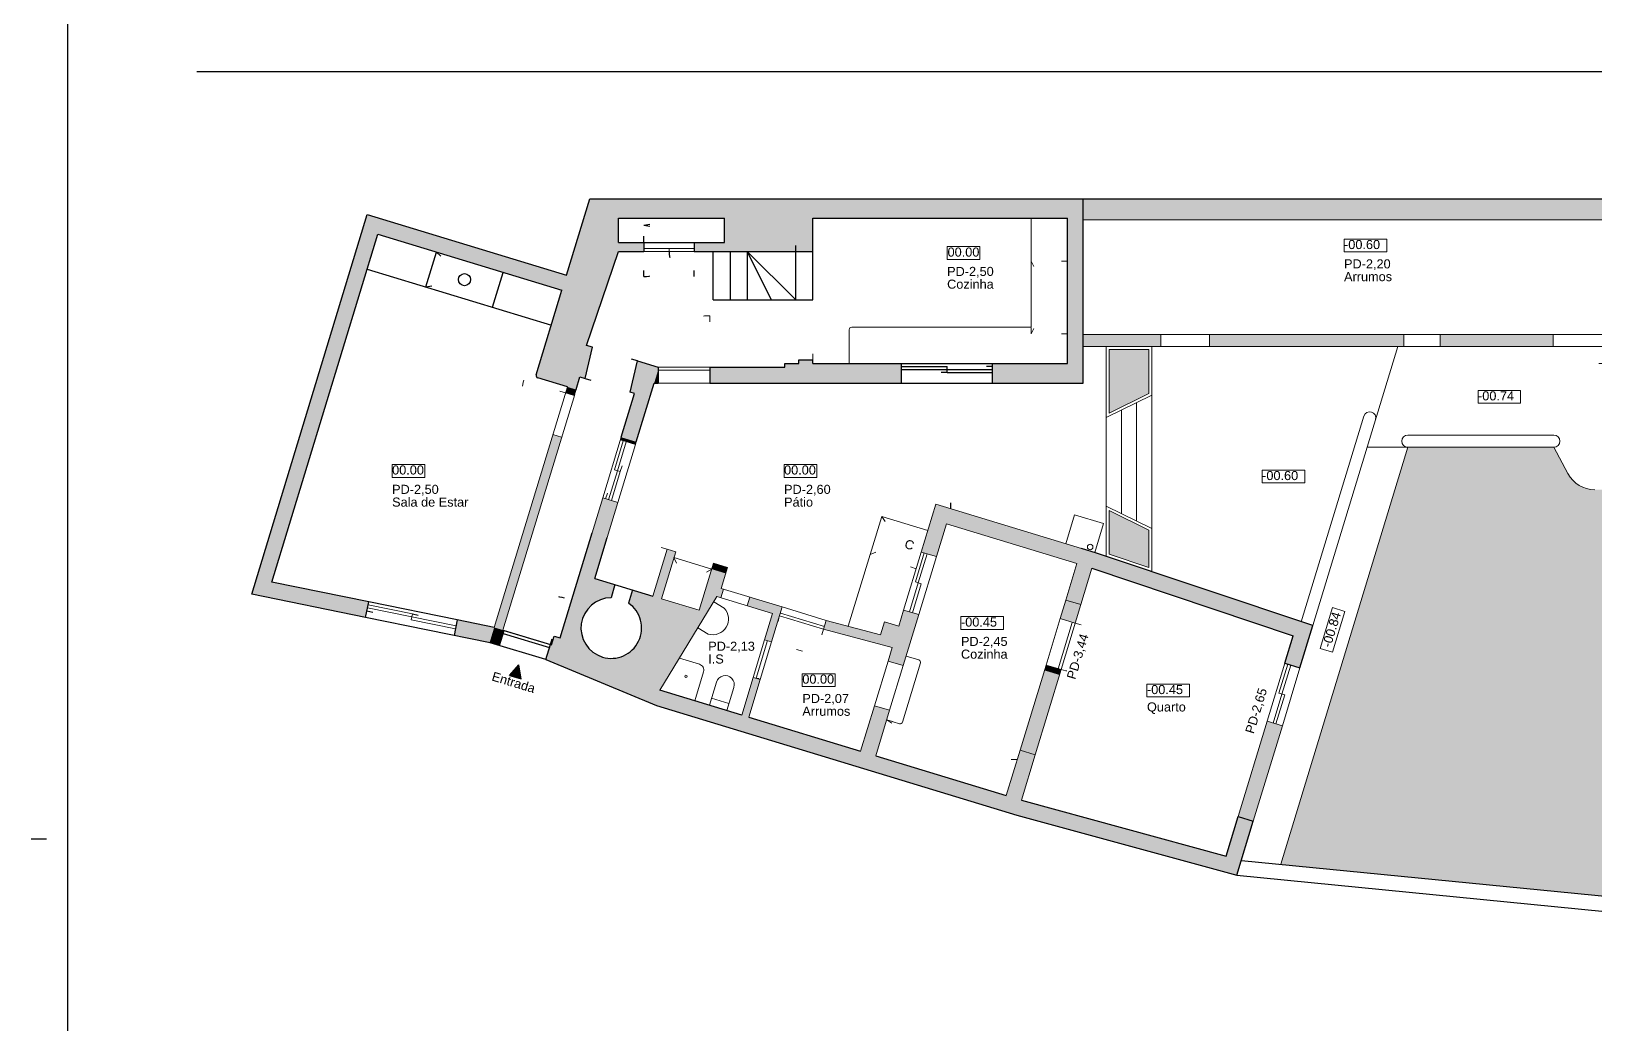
# Model space of a CAD drawing. Header units: metres. Extents: x 0 to 84.5, y 0 to 59.4.
# Drawn here: x 0 to 25.78, y 26.66 to 43.03 of the extents above; entities that cross this region are included whole.
import ezdxf
from ezdxf.xclip import XClip

# ---------------------------------------------------------------- set-up
doc = ezdxf.new("R2010")
doc.units = ezdxf.units.M
doc.header["$MEASUREMENT"] = 0
doc.header["$XCLIPFRAME"] = 0
doc.set_wipeout_variables(frame=1)
for name, pattern in [('J-Ponteado', [0.00040100000000000004, 1e-06, -0.0004]), ('Ponteado', [0.00025, 0, -0.00025]), ('Wipeout_Contour', [1, 0, -1])]:
    doc.linetypes.add(name, pattern=pattern)
doc.layers.add('A-Folha rótulo', color=7, linetype='Continuous')
doc.layers.add('A-Percursos', color=7, linetype='Continuous')
doc.styles.add('GENERATED_STYLE_1', font='swiss.ttf')

# ---------------------------------------------------------------- blocks, each defined once
blk = doc.blocks.new('Desenho_1_2', base_point=(-0.6638176144193568, -0.4464974306380775))
at = {"color": 254, "linetype": 'Wipeout_Contour', "lineweight": 0, "ltscale": 3.557082242551806}
blk.add_wipeout([(8.881784197001252e-16, 5.806466418789569e-14), (0.845, 5.806466418789569e-14), (0.845, 0.594), (8.881784197001252e-16, 0.594)], dxfattribs=at)
at = {"layer": 'A-Percursos', "linetype": 'Continuous', "lineweight": 0, "ltscale": 1000, "true_color": 0xe5e5e5}
for points in [[(0.05276748935522357, 0.3824444576625154), (0.05713357247601858, 0.3967949739661994), (0.0875088319854842, 0.3875534313605161), (0.08325917774791036, 0.373585595491597, 0.4142135623730951), (0.08352542929945372, 0.373086486173611), (0.08840460484270618, 0.3716020179125405), (0.08983965647307446, 0.3711654096004612), (0.09047387204262047, 0.3732499601275625), (0.0913349030208408, 0.372987995140315), (0.09253392083750656, 0.3781495746247939), (0.09152938469625072, 0.3784552004432489), (0.09682486722512873, 0.3939524832780054), (0.1010248672251294, 0.3939524832780023), (0.10102486722513, 0.3954524832780044), (0.09682486722513262, 0.3954524832780061), (0.09682486722513539, 0.3994524832780056), (0.10102486722513, 0.3994524832780023), (0.101024867225133, 0.4026524832780027), (0.09210265386073269, 0.4026524832780091), (0.088265619726422, 0.390040854186488), (0.05540293739098445, 0.400039184533109), (0.05028006652925132, 0.3832012454034533)], [(0.1260582005584707, 0.4025524832779835), (0.1260582005584675, 0.3994524832779491), (0.1288748672251304, 0.3994524832779818), (0.1708628862115015, 0.3994524832779491), (0.1734628862114975, 0.3994524832779491), (0.1734628862115014, 0.4026524832779526), (0.1288748672251343, 0.4026524832779811), (0.101024867225133, 0.4026524832780027), (0.10102486722513, 0.3994524832780023), (0.1077985927153324, 0.3994524832779968)], [(0.1260582005584612, 0.3939524832779833), (0.1260582005584707, 0.4025524832779835), (0.107798592715331, 0.3994524832779963), (0.1143248672251326, 0.3994524832779921), (0.1143248672251306, 0.3959913647693372)], [(0.1260582005584615, 0.3994524833089516), (0.1260582005584615, 0.3939524835855461), (0.1288748669678879, 0.3939524835855461), (0.1288748669678879, 0.3994524833089516)], [(0.126058200558458, 0.393952483277984), (0.1143248672251295, 0.3959913647693372), (0.1143248672251308, 0.3954524832779919), (0.1093248672251329, 0.395452483277995), (0.1093248672251286, 0.3939524832779964), (0.1124248672251293, 0.3939524832779941)], [(0.1734628862114975, 0.3802524829516505), (0.1734628862114975, 0.392352483277945), (0.1708628859055765, 0.3923524832779471), (0.1708628859055765, 0.3802524832779525)], [(0.03966923999283811, 0.3393929087514624), (0.05276748935522357, 0.3824444576625154), (0.05028006652925132, 0.3832012454034533), (0.0363499464003586, 0.3374154895002224), (0.05512260647832035, 0.3335926101155791), (0.05564142423844931, 0.3361403204860445)], [(0.1708628859055765, 0.3754524830389215), (0.1585128862184161, 0.3754524830389215), (0.1585128862184161, 0.3722351731195446), (0.1734628862114975, 0.3722351731195446), (0.1734628862114975, 0.3782524829880135), (0.1734628862114975, 0.380252483277953), (0.1708628859055765, 0.3802524832779525)], [(0.1027082301561504, 0.3722351731195999), (0.103364106115572, 0.3743909173847623), (0.103364106115572, 0.3748524832780016), (0.0999483542610764, 0.3758937650123828), (0.09874933644441086, 0.3707321855279042), (0.09946686225959556, 0.3705138813718644), (0.09727284480637632, 0.3633025474687083), (0.0997602676323488, 0.362545759727772)], [(0.102708230212134, 0.372235173043721), (0.103364106121661, 0.372235173043721), (0.103364106121661, 0.3743909173847623)], [(0.1435128862114747, 0.3722351731195683), (0.1435128862114743, 0.3754524832779699), (0.1288748672251114, 0.3754524832779816), (0.1288748672251111, 0.3760524832779816), (0.1265748672251099, 0.3760524832779836), (0.1265748672251081, 0.3754524832779844), (0.1242748672251123, 0.3754524832779854), (0.1242748672251094, 0.374852483277986), (0.1118641061155716, 0.3748524832779957), (0.1118641061155692, 0.372235173119593), (0.1119128862114767, 0.3722351731195924)], [(0.09846404016699961, 0.3359540686942701, -6.513130671390943), (0.09559393690626317, 0.336827285318429), (0.09625039321931184, 0.3389849370997688), (0.0929019394151186, 0.3400036898279544), (0.09496526885795986, 0.3467854761545448), (0.0924778460319875, 0.3475422638954807), (0.08719816869016117, 0.3301889305585115), (0.08624146760324858, 0.3304800027665645), (0.08580485929116899, 0.329044951136196), (0.08561351907378678, 0.3291031655778066), (0.08485673133284899, 0.3266157427518349), (0.1000723598787154, 0.3202833222003192), (0.1049563731103289, 0.3363361800064514), (0.1039040019146098, 0.3366563594353449), (0.1024689502842415, 0.3370929677474243), (0.09912049648004828, 0.3381117204756099)], [(0.1748991304452815, 0.3417104889264861), (0.2080925962791583, 0.3305662605577182), (0.2105582769577847, 0.3297384437607441), (0.2113150646987226, 0.332225866586716), (0.1756559181862258, 0.3441979117524557), (0.1731684953601657, 0.3449546994934203), (0.1724333301261913, 0.3425383458910241)], [(0.06972294667829204, 0.3306193851287986), (0.07557334211698619, 0.3294280060422796), (0.07633351831291635, 0.3319265657553747), (0.0702417642646066, 0.3331670956964304)], [(0.07557334236640867, 0.3294280060422796), (0.07569429112814419, 0.3294033759405297), (0.07720312263755102, 0.3289443204162585), (0.07795991037848893, 0.3314317432422306), (0.07776857016110672, 0.3314899576838412), (0.07633351853073855, 0.3319265659959207)], [(0.2067100034868986, 0.32602193038636), (0.2091973056373142, 0.3252651793732362), (0.2105582769577847, 0.3297384439543064), (0.2080925963159497, 0.3305662604708214)], [(0.08041353600313517, 0.3257540672144146), (0.07884044393415601, 0.3240191750528337), (0.08075384610798098, 0.3234370306367274)], [(0.1000723598787154, 0.3202833222003192), (0.1030663249892063, 0.3190372976842077), (0.16249945438222, 0.3009550226240236), (0.1987839882263555, 0.2910385111827564), (0.1992280823034908, 0.2924981671531032), (0.1632562421244158, 0.3034424454541185), (0.1607688192971892, 0.3041992331909323), (0.139243044842412, 0.3107483578745875), (0.1367556220156909, 0.3115051456130628), (0.1182912910385925, 0.3171228392294984), (0.1171432497339896, 0.3174721258781493), (0.1036537644085267, 0.3215762440116966), (0.1007358260935096, 0.3224640142460178)], [(0.1632562425694435, 0.3034424461403368), (0.199228082460762, 0.2924981671531032), (0.1995407760776033, 0.2935259339101931), (0.1970318520777908, 0.2942116193282803)], [(0.1990111432413341, 0.3007171865225852), (0.1970318518908489, 0.2942116195820876), (0.1995407761666277, 0.2935259339101931), (0.2014984455553447, 0.2999604355261734)]]:
    blk.add_hatch(color=254, dxfattribs=at).paths.add_polyline_path(points)
at = {"layer": 'A-Percursos', "linetype": 'Continuous', "lineweight": 20, "ltscale": 1000, "true_color": 0xfb9500}
for points in [[(0.1734628862114749, 0.3991524839342231), (0.2594628863902935, 0.3991524832779657), (0.261962885138595, 0.3991524839342231), (0.3269628851385984, 0.3991524832779741), (0.3294628862114831, 0.3991524832779745), (0.3294628862114831, 0.4026524835765951), (0.1734628862114749, 0.4026524835765951)], [(0.1734628862114749, 0.3782524826825233), (0.1862602917976283, 0.3782524826825233), (0.1862602917976283, 0.380252482146081), (0.1734628862114749, 0.380252482146081)], [(0.1942602920316153, 0.3782524832779571), (0.22631846569074, 0.3782524832779613), (0.2263184656907375, 0.3802524832779619), (0.1942602920316137, 0.3802524832779566)], [(0.250962886211479, 0.3802524832779668), (0.2323184656907381, 0.3802524832779629), (0.2323184656907396, 0.3782524832779625), (0.2509628862114812, 0.3782524832779648)]]:
    blk.add_hatch(color=30, dxfattribs=at).paths.add_polyline_path(points)
at = {"layer": 'A-Percursos', "linetype": 'Continuous', "lineweight": 20, "ltscale": 1000, "true_color": 0xffd400}
for points in [[(0.1734628862114975, 0.392352483277945), (0.1734628862114975, 0.3991524834910024), (0.1734628862114975, 0.3994524833089516), (0.1708628859055765, 0.3994524833089516), (0.1708628859055765, 0.3923524832779471)], [(0.08840460484270607, 0.3716020179480207), (0.08810738939140728, 0.3706251249921712), (0.08954244102177566, 0.370188516649443), (0.08983965647307446, 0.3711654096052925)], [(0.08601166947124095, 0.363736877135754), (0.07633351853073855, 0.3319265660376209), (0.07776857039448881, 0.3314899575471634), (0.08744672085360694, 0.3633002686452965)], [(0.09727284480637632, 0.3633025474687083), (0.09713828459517126, 0.362860272676566), (0.09962570742114318, 0.3621034849356281), (0.0997602676323488, 0.362545759727772)], [(0.09496526885795986, 0.3467854761545448), (0.09671498534061318, 0.3525364740665053), (0.09422756251464126, 0.3532932618074432), (0.0924778460319875, 0.3475422638954807)], [(0.1467539523623118, 0.3443678279384687), (0.1492413753585954, 0.3436110403077964), (0.1508859330414938, 0.3490164014556211), (0.1724117077294933, 0.3424672768354629), (0.1731684953601657, 0.3449546994381387), (0.1491552980694901, 0.352260612082577)], [(0.1039040019146096, 0.3366563594353448), (0.1062616867998391, 0.3444056382393343), (0.1048266351694709, 0.3448422465514138), (0.1024689502842416, 0.337092967747423)], [(0.1007358260935096, 0.3224640149440058), (0.1036537647603104, 0.3215762434345049), (0.113052682910541, 0.33700868855205), (0.1137223737776968, 0.3368049374066655), (0.114158981590621, 0.3382399885957331), (0.1137763022103087, 0.3383564184907902), (0.1145298061147093, 0.3408330498691983), (0.1121858888603081, 0.3415461757554694), (0.1101225583945599, 0.3347643908098588), (0.1049563734894017, 0.3363361795609007)], [(0.1145298060853203, 0.3408330494998758), (0.1148241615277038, 0.34180054197726), (0.1124802438647687, 0.3425136688869899), (0.1121858884223846, 0.3415461764096038)], [(0.1724117074402891, 0.3424672763824174), (0.1705793962878929, 0.3364448045588995), (0.1730668193719681, 0.3356880166103723), (0.1748991305243643, 0.3417104890296226), (0.1724333301403342, 0.342538346055935)], [(0.1238216629912915, 0.3353001598798192), (0.1184641369045832, 0.3369301642449157), (0.1180275285925038, 0.3354951126145475), (0.1222370133749172, 0.3342143948991144), (0.1209271884386787, 0.3299092400080093), (0.1220752297429735, 0.3295599533583456)], [(0.1705793962878929, 0.3364448046009427), (0.169646521642806, 0.333378616341757), (0.1721339444687778, 0.3326218286008192), (0.1730668191138652, 0.335688016860007)], [(0.1400341247818139, 0.3306981396716966), (0.1310925912518247, 0.3330880110986162), (0.1306559829397453, 0.3316529594682479), (0.1419658145398398, 0.3286300950687926), (0.1412817948509152, 0.3263818475145488), (0.1437692176768871, 0.325625059773611), (0.1463306531077535, 0.3340440293384391), (0.1438432302817817, 0.3348008170793769), (0.1430394984753651, 0.3321590977000926), (0.1406955808124301, 0.3328722246098224)], [(0.1655266056063871, 0.3109047138485139), (0.1695401188697961, 0.3240963972641301), (0.1670526958719732, 0.3248531845562086), (0.1630391827481168, 0.3116615015992763)], [(0.1695401185827885, 0.3240963975368705), (0.1698053668043538, 0.3249682199055208), (0.1673179439783818, 0.3257250076464585), (0.1670526957568159, 0.3248531852778063)], [(0.1171432499968932, 0.3174721259336701), (0.1182912912604048, 0.3171228393710733), (0.1201832610518887, 0.323341396084987), (0.1190352197883772, 0.3236906826475838)], [(0.1390405386912343, 0.3190152494456411), (0.1367556224926336, 0.311505145724794), (0.1392430454904565, 0.3107483584327154), (0.1415279616890572, 0.3182584621535623)], [(0.2055119587611146, 0.313152119233394), (0.2062865833467643, 0.3156981685041134), (0.2037992812103765, 0.3164549195257621), (0.2030246566247262, 0.3139088702550409)], [(0.2014984455553447, 0.2999604356148224), (0.2055119587611146, 0.313152119838184), (0.2030246559824316, 0.3139088696593618), (0.199011143053786, 0.3007171867475706)], [(0.1607688195716205, 0.3041992334324153), (0.1632562425694435, 0.3034424461403368), (0.1655266056063871, 0.3109047138485139), (0.1630391827481168, 0.3116615015992763)]]:
    blk.add_hatch(color=40, dxfattribs=at).paths.add_polyline_path(points)
at = {"layer": 'A-Percursos', "linetype": 'Continuous', "lineweight": 0, "ltscale": 1000, "true_color": 0x3e2500}
for points in [[(0.1777575319687438, 0.3777524832779544), (0.1777575319687384, 0.3672977883136003), (0.1842862930920477, 0.3705186438011001), (0.1842862930920484, 0.3777524832779553)], [(0.1842862930920528, 0.3418003876029745), (0.1842862930920515, 0.3479863227548093), (0.1777575319687429, 0.3512071782423072), (0.1777575319687444, 0.3439923251754902)]]:
    blk.add_hatch(color=38, dxfattribs=at).paths.add_polyline_path(points)
at = {"layer": 'A-Percursos', "linetype": 'Continuous', "lineweight": 0, "ltscale": 1000, "true_color": 0x534e3e}
blk.add_hatch(color=59, dxfattribs=at).paths.add_polyline_path([(0.3264185717982068, 0.2810489002143608), (0.3331041462438032, 0.3491640750689327, 0.4431686787776788), (0.3281280576773336, 0.3546524832779707), (0.2577970094773948, 0.3546524832779664, -0.2769588087507661), (0.2533854646861262, 0.3572991298079926), (0.2510631535730519, 0.3616524832779654), (0.2269679867900891, 0.3616524832779638), (0.206039456616063, 0.2928642341390427)])
at = {"layer": 'A-Folha rótulo', "linetype": 'Continuous', "ltscale": 1000}
for p, q in [((0.005999997615812817, 0.5889999967963047), (0.005999997615812817, 0.005000006407563483)), ((0.002500003203753598, 0.2969999953061875), (8.881784197001252e-16, 0.2969999953061875))]:
    blk.add_line(p, q, dxfattribs=at)
at = {"layer": 'A-Folha rótulo', "color": 252, "linetype": 'Continuous', "lineweight": 0, "ltscale": 1000}
for p, q in [((0.156404981164915, 0.3947513834996881), (0.1510128882501259, 0.3947513834996881)), ((0.1510128882501259, 0.3947513834996881), (0.1510128882501259, 0.3926337461704555)), ((0.156404981164915, 0.3926337461704555), (0.156404981164915, 0.3947513834996881)), ((0.2234921296461871, 0.3959967703193004), (0.2164628907833256, 0.3959967703193004)), ((0.2164628907833256, 0.3959967703193004), (0.2164628907833256, 0.3938789693006561)), ((0.2234921296461871, 0.3938789693006561), (0.2234921296461871, 0.3959967703193004)), ((0.1510128882501259, 0.3926337461704555), (0.156404981164915, 0.3926337461704555)), ((0.2164628907833256, 0.3938789693006561), (0.2234921296461871, 0.3938789693006561)), ((0.2455844333381023, 0.3710342987060396), (0.2385551944752408, 0.3710342987060396)), ((0.2385551944752408, 0.3710342987060396), (0.2385551944752408, 0.3689164976873953)), ((0.2385551944752408, 0.3689164976873953), (0.2455844333381023, 0.3689164976873953)), ((0.2455844333381023, 0.3689164976873953), (0.2455844333381023, 0.3710342987060396)), ((0.06489119206423084, 0.3588034132632959), (0.05949909914944174, 0.3588034132632959)), ((0.05949909914944174, 0.3588034132632959), (0.05949909914944174, 0.3566856122446516)), ((0.06489119206423084, 0.3566856122446516), (0.06489119206423084, 0.3588034132632959)), ((0.1295214632060185, 0.3588034132632959), (0.1241293702912293, 0.3588034132632959)), ((0.1241293702912293, 0.3588034132632959), (0.1241293702912293, 0.3566856122446516)), ((0.1295214632060185, 0.3566856122446516), (0.1295214632060185, 0.3588034132632959)), ((0.05949909914944174, 0.3566856122446516), (0.06489119206423084, 0.3566856122446516)), ((0.1241293702912293, 0.3566856122446516), (0.1295214632060185, 0.3566856122446516)), ((0.2099877783539572, 0.3578866518251536), (0.2029585268996025, 0.3578866518251536)), ((0.2029585268996025, 0.3578866518251536), (0.2029585268996025, 0.3557688508065093)), ((0.2029585268996025, 0.3557688508065093), (0.2099877783539572, 0.3557688508065093)), ((0.2099877783539572, 0.3557688508065093), (0.2099877783539572, 0.3578866518251536)), ((0.2145541085520832, 0.3351988964190072), (0.2125080916362689, 0.3284740191301867)), ((0.2165800546277097, 0.3345825050515561), (0.2145541085520832, 0.3351988964190072)), ((0.1603253425780233, 0.3337207432557857), (0.1532961037151618, 0.3337207432557857)), ((0.1532961037151618, 0.3337207432557857), (0.1532961037151618, 0.3316029422371414)), ((0.1603253425780233, 0.3316029422371414), (0.1603253425780233, 0.3337207432557857)), ((0.2145340377118954, 0.3278576277627356), (0.2165800546277097, 0.3345825050515561)), ((0.1532961037151618, 0.3316029422371414), (0.1603253425780233, 0.3316029422371414)), ((0.2125080916362689, 0.3284740191301867), (0.2145340377118954, 0.3278576277627356)), ((0.1325289161779089, 0.3243023944699335), (0.1271368232631197, 0.3243023944699335)), ((0.1271368232631197, 0.3243023944699335), (0.1271368232631197, 0.3221845934512891)), ((0.1325289161779089, 0.3221845934512891), (0.1325289161779089, 0.3243023944699335)), ((0.1909959409943263, 0.322581855062285), (0.1839666895399716, 0.322581855062285)), ((0.1839666895399716, 0.322581855062285), (0.1839666895399716, 0.3204640666351339)), ((0.1909959409943263, 0.3204640666351339), (0.1909959409943263, 0.322581855062285)), ((0.1271368232631197, 0.3221845934512891), (0.1325289161779089, 0.3221845934512891)), ((0.1839666895399716, 0.3204640666351339), (0.1909959409943263, 0.3204640666351339))]:
    blk.add_line(p, q, dxfattribs=at)
at = {"layer": 'A-Percursos', "linetype": 'Continuous', "ltscale": 1000}
for p, q in [((0.02730268876809088, 0.4236390642509457), (0.4056909735384931, 0.4236390642509457)), ((0.08826562455296554, 0.3900408555212412), (0.09210265546396379, 0.40265248253588)), ((0.09210265546396379, 0.40265248253588), (0.1288748648463398, 0.40265248253588)), ((0.1288748648463398, 0.40265248253588), (0.1734628910813492, 0.40265248253588)), ((0.1734628910813492, 0.40265248253588), (0.3294628920499254, 0.40265248253588)), ((0.1734628910813492, 0.3782524855161152), (0.1734628910813492, 0.40265248253588)), ((0.03634994106585212, 0.337415490293432), (0.05540293530803793, 0.4000391810761609)), ((0.05540293530803793, 0.4000391810761609), (0.08826562455296554, 0.3900408555212412)), ((0.09682486834811607, 0.3954524778420098), (0.09682486834811607, 0.3994524804497155)), ((0.09682486834811607, 0.3994524804497155), (0.1143248655913986, 0.3994524804497155)), ((0.1143248655913986, 0.3954524778420098), (0.1143248655913986, 0.3994524804497155)), ((0.1288748648463398, 0.3994524804497155), (0.1708628862384672, 0.3994524804497155)), ((0.1288748648463398, 0.3859524858141387), (0.1288748648463398, 0.3994524804497155)), ((0.1708628862384672, 0.3754524773949746), (0.1708628862384672, 0.3994524804497155)), ((0.03966923495875439, 0.3393929087542003), (0.05713357309324642, 0.3967949702573115)), ((0.05713357309324642, 0.3967949702573115), (0.08750883803614508, 0.3875534312192122)), ((0.09682486834811607, 0.3954524778420098), (0.1010248616425871, 0.3954524778420098)), ((0.1010248616425871, 0.3954524778420098), (0.1010248616425871, 0.3939524784380568)), ((0.1010248616425871, 0.3954524778420098), (0.1093248717753864, 0.3954524778420098)), ((0.1093248717753864, 0.3954524778420098), (0.1093248717753864, 0.3939524784380568)), ((0.1093248717753864, 0.3954524778420098), (0.1143248655913986, 0.3954524778420098)), ((0.0650737435328907, 0.388107658384651), (0.06682017105059328, 0.3938478683124101)), ((0.0915293899607809, 0.3784551959654154), (0.09682486834811607, 0.3939524784380568)), ((0.09682486834811607, 0.3939524784380568), (0.1010248616425871, 0.3939524784380568)), ((0.1093248717753864, 0.3939524784380568), (0.1124248722224217, 0.3939524784380568)), ((0.1124248722224217, 0.3939524784380568), (0.1288748648463398, 0.3939524784380568)), ((0.1124248722224217, 0.3859524858141387), (0.1124248722224217, 0.3939524784380568)), ((0.1152415388890883, 0.3939524784380568), (0.1152415388890883, 0.3859524858141387)), ((0.1260581981796731, 0.3859524858141387), (0.118058205555755, 0.3939524784380568)), ((0.1220581955719675, 0.3859524858141387), (0.118058205555755, 0.3939524784380568)), ((0.118058205555755, 0.3939524784380568), (0.118058205555755, 0.3859524858141387)), ((0.1260581981796731, 0.3859524858141387), (0.1260581981796731, 0.3939524784380568)), ((0.05538713298405061, 0.3910547729210456), (0.08576239792694929, 0.3818132212914531)), ((0.07607579996960241, 0.3847603358278477), (0.07782222748730501, 0.3905005331641137)), ((0.08325918389242623, 0.3735855996531583), (0.08750883803614508, 0.3875534312192122)), ((0.1124248722224217, 0.3859524858141387), (0.1288748648463398, 0.3859524858141387)), ((0.09133490175655135, 0.372987994793587), (0.09253392669813874, 0.3781495752420527)), ((0.09253392669813874, 0.3781495752420527), (0.0915293899607809, 0.3784551959654154)), ((0.1734628910813492, 0.3722351745971298), (0.1734628910813492, 0.3782524855161152)), ((0.09874933957990685, 0.3707321910092845), (0.09994835193000103, 0.375893758866257)), ((0.09994835193000103, 0.375893758866257), (0.1033641092524386, 0.374852480151692)), ((0.1033641092524386, 0.374852480151692), (0.1033641092524386, 0.3722351745971298)), ((0.1118641100720033, 0.374852480151692), (0.1242748649953516, 0.374852480151692)), ((0.1118641100720033, 0.374852480151692), (0.1118641100720033, 0.3722351745971298)), ((0.1242748649953516, 0.374852480151692), (0.1242748649953516, 0.3754524773949746)), ((0.1242748649953516, 0.3754524773949746), (0.1265748649208457, 0.3754524773949746)), ((0.1265748649208457, 0.3754524773949746), (0.1265748649208457, 0.3760524872297503)), ((0.1265748649208457, 0.3760524872297503), (0.1288748648463398, 0.3760524872297503)), ((0.1288748648463398, 0.3754524773949746), (0.1288748648463398, 0.3760524872297503)), ((0.1288748648463398, 0.3754524773949746), (0.143512891230361, 0.3754524773949746)), ((0.143512891230361, 0.3722351745971298), (0.143512891230361, 0.3754524773949746)), ((0.143512891230361, 0.3754524773949746), (0.1585128852698908, 0.3754524773949746)), ((0.143512891230361, 0.3749524817908213), (0.1510128882501259, 0.3749524817908213)), ((0.143512891230361, 0.3744725570268559), (0.1510128882501259, 0.3744725570268559)), ((0.1510128882501259, 0.3739926322628905), (0.1510128882501259, 0.3749524817908213)), ((0.1510128882501259, 0.3744725570268559), (0.1585128852698908, 0.3744725570268559)), ((0.1510128882501259, 0.3739926322628905), (0.1585128852698908, 0.3739926322628905)), ((0.1585128852698908, 0.3722351745971298), (0.1585128852698908, 0.3754524773949746)), ((0.1585128852698908, 0.3754524773949746), (0.1708628862384672, 0.3754524773949746)), ((0.08840460945509461, 0.371602023952207), (0.08352543101649938, 0.3730864854535302)), ((0.08983966193703438, 0.3711654139249081), (0.09047387026738749, 0.3732499608099664)), ((0.09047387026738749, 0.3732499608099664), (0.09133490175655135, 0.372987994793587)), ((0.09976027279581891, 0.3625457561453024), (0.1027082309622591, 0.3722351745971298)), ((0.1027082309622591, 0.3722351745971298), (0.1033641092524386, 0.3722351745971298)), ((0.1119128895167258, 0.3722351745971298), (0.143512891230361, 0.3722351745971298)), ((0.143512891230361, 0.3722351745971298), (0.1585128852698908, 0.3722351745971298)), ((0.1585128852698908, 0.3722351745971298), (0.1734628910813492, 0.3722351745971298)), ((0.09727284849378998, 0.3633025426621229), (0.09946686582087673, 0.3705138796998884)), ((0.09946686582087673, 0.3705138796998884), (0.09874933957990685, 0.3707321910092845)), ((0.08719816812400241, 0.3301889301403672), (0.09247784418735028, 0.3475422616706583)), ((0.09290193827039156, 0.3400036843156765), (0.09496526848937922, 0.3467854751538378)), ((0.1756559136804718, 0.3441979107062542), (0.1731684893784429, 0.3449546972230746)), ((0.2113150602454528, 0.332225868589572), (0.1756559136804718, 0.3441979107062542)), ((0.1748991271636514, 0.3417104864042253), (0.2080925949353892, 0.3305662594176005)), ((0.05564141818956762, 0.3361403245923615), (0.03966923495875439, 0.3393929087542003)), ((0.09290193827039156, 0.3400036843156765), (0.1024689548166567, 0.3370929717861722)), ((0.09625039406158437, 0.3389849317824767), (0.09559393656271685, 0.3368272912792938)), ((0.09912049902546391, 0.338111724319372), (0.09846404152659641, 0.3359540712246959)), ((0.05512261089454819, 0.3335926122208097), (0.03634994106585212, 0.337415490293432)), ((0.05512261089454819, 0.3335926122208097), (0.05564141818956762, 0.3361403245923615)), ((0.07024175823439034, 0.3331670952990349), (0.05564141818956762, 0.3361403245923615)), ((0.07569429031662099, 0.3294033720615459), (0.05512261089454819, 0.3335926122208097)), ((0.07024175823439034, 0.3331670952990349), (0.06972295093937092, 0.330619382927483)), ((0.07633352265276765, 0.3319265687958043), (0.07024175823439034, 0.3331670952990349)), ((0.07720311635731908, 0.3289443239933343), (0.07795991546563273, 0.3314317482953632)), ((0.07776857513470743, 0.3314899587685053), (0.08561351611115164, 0.3291031656802665)), ((0.0778143703955376, 0.33095339746805), (0.08546798363254973, 0.3286248148529533)), ((0.07795991546563273, 0.3314317482953632), (0.08561351611115164, 0.3291031656802665)), ((0.08580485644207694, 0.3290449552071245), (0.0862414664693759, 0.3304800076890642)), ((0.0862414664693759, 0.3304800076890642), (0.08719816812400241, 0.3301889301403672)), ((0.2067099986141913, 0.3260219265581246), (0.2080925949353892, 0.3305662594176005)), ((0.2091973095927813, 0.3252651778157838), (0.2113150602454528, 0.332225868589572)), ((0.08485672959433119, 0.3266157413782376), (0.07569429031662099, 0.3294033720615459)), ((0.08485672959433119, 0.3266157413782376), (0.08561351611115164, 0.3291031656802665)), ((0.08561351611115164, 0.3291031656802665), (0.08580485644207694, 0.3290449552071245)), ((0.0788404385862965, 0.3240191740130039), (0.08041353160837407, 0.3257540677229197)), ((0.08075384189554952, 0.323437031507103), (0.08041353160837407, 0.3257540677229197)), ((0.08485672959433119, 0.3266157413782376), (0.1030663204378569, 0.3190372993557309)), ((0.2067099986141913, 0.3260219265581246), (0.2091973095927813, 0.3252651778157838)), ((0.0788404385862965, 0.3240191740130039), (0.08075384189554952, 0.323437031507103)), ((0.1171432447011428, 0.3174721263828868), (0.1036537639624021, 0.3215762480480037)), ((0.1030663204378569, 0.3190372993557309), (0.162499452754334, 0.3009550211001221)), ((0.1182912866866946, 0.3171228383610477), (0.1367556160294932, 0.3115051436622898)), ((0.1392430403315221, 0.3107483571454693), (0.1607688149691255, 0.3041992319189715)), ((0.1632562392711544, 0.3034424454021511), (0.1970318495487931, 0.2942116217247794)), ((0.162499452754334, 0.3009550211001221), (0.1987839936044162, 0.2910385150681263)), ((0.1970318495487931, 0.2942116217247794), (0.1990111441420506, 0.3007171803847465)), ((0.1987839936044162, 0.2910385150681263), (0.2014984425291474, 0.2999604316424057)), ((0.1990111441420506, 0.3007171803847465), (0.2014984425291474, 0.2999604316424057)), ((0.1995337288850351, 0.2935027836141292), (0.3333850918210434, 0.2803651343788576)), ((0.1987839936044162, 0.2910385150681263), (0.3945433090742202, 0.2718245259936682))]:
    blk.add_line(p, q, dxfattribs=at)
at = {"layer": 'A-Percursos', "linetype": 'Ponteado', "ltscale": 1000}
for p, q in [((0.1010248616425871, 0.3954524778420098), (0.1010248616425871, 0.40265248253588)), ((0.1010248616425871, 0.3983024867827151), (0.1260581981796731, 0.4025524808967508)), ((0.1260581981796731, 0.3939524784380568), (0.1260581981796731, 0.4025524808967508)), ((0.1010248616425871, 0.3983024867827151), (0.1260581981796731, 0.3939524784380568)), ((0.1010248616425871, 0.3898024859631504), (0.1010248616425871, 0.3939524784380568)), ((0.1093248717753864, 0.3898024859631504), (0.1093248717753864, 0.3939524784380568)), ((0.09994835193000103, 0.375893758866257), (0.09253392669813874, 0.3781495752420527)), ((0.1510128882501259, 0.3739926322628905), (0.143512891230361, 0.3739926322628905)), ((0.1585128852698908, 0.3749524817908213), (0.1510128882501259, 0.3749524817908213)), ((0.09133490175655135, 0.372987994793587), (0.09874933957990685, 0.3707321910092845)), ((0.1516427147408395, 0.3515038224495725), (0.1516427147408395, 0.3722351745971298)), ((0.08561351611115164, 0.3291031656802665), (0.08794209872624832, 0.3367567789172787)), ((0.05534214357878632, 0.3346706958700479), (0.06264231360119768, 0.3331840812233846)), ((0.06284186358570046, 0.3341639764085168), (0.07014203360811182, 0.3326773617618535))]:
    blk.add_line(p, q, dxfattribs=at)
at = {"layer": 'A-Percursos', "color": 40, "linetype": 'Continuous', "lineweight": 20, "ltscale": 1000, "true_color": 0xffd400}
for p, q in [((0.1648628886226553, 0.3814524876022797), (0.1648628886226553, 0.3994524804497155)), ((0.1348748624621517, 0.3754524773949746), (0.1348748624621517, 0.3810524810457625)), ((0.1352748690186689, 0.3814524876022797), (0.1648628886226553, 0.3814524876022797)), ((0.1118641100720033, 0.374852480151692), (0.1033641092524386, 0.374852480151692)), ((0.1118641100720033, 0.3743914048530724), (0.1033641092524386, 0.3743914048530724)), ((0.07633352265276765, 0.3319265687958043), (0.08840460945509461, 0.371602023952207)), ((0.1033641092524386, 0.3722351745971298), (0.1119128895167258, 0.3722351745971298)), ((0.07776857513470743, 0.3314899587685053), (0.08960065021278957, 0.3703798558460868)), ((0.08954243973964746, 0.3701885155151615), (0.08810738725770767, 0.3706251255424605)), ((0.08954243973964746, 0.3701885155151615), (0.08983966193703438, 0.3711654139249081)), ((0.0874467242001057, 0.3633002636018506), (0.08601167171816593, 0.3637368736291495)), ((0.09422755808478252, 0.3532932625081043), (0.09727284849378998, 0.3633025426621229)), ((0.09496526848937922, 0.3467854751538378), (0.099625707507809, 0.3621034799460558)), ((0.09616127147259454, 0.3579312257111418), (0.09761663403309331, 0.3627147339842743)), ((0.0966396222999078, 0.3577856932325398), (0.09809498486040658, 0.3625692015056725)), ((0.099625707507809, 0.3621034799460558), (0.09713828320578005, 0.3628602664628763)), ((0.099625707507809, 0.3621034799460558), (0.09976027279581891, 0.3625457561453024)), ((0.09518425973940903, 0.3530021849594073), (0.0966396222999078, 0.3577856932325398)), ((0.09566261056672229, 0.3528566524808054), (0.09711797312722105, 0.3576401607539379)), ((0.09711797312722105, 0.3576401607539379), (0.09616127147259454, 0.3579312257111418)), ((0.09247784418735028, 0.3475422616706583), (0.09422755808478252, 0.3532932625081043)), ((0.09671498238681145, 0.3525364759912838), (0.09422755808478252, 0.3532932625081043)), ((0.1467539541759061, 0.3443678329072174), (0.1491553030303037, 0.3522606089663929)), ((0.1731684893784429, 0.3449546972230746), (0.1491553030303037, 0.3522606089663929)), ((0.1347175317544055, 0.3321191430930649), (0.140233361273038, 0.3502486268567441)), ((0.1478391268358255, 0.3479346000078063), (0.140233361273038, 0.3502486268567441)), ((0.150885928224019, 0.3490163981475435), (0.1492413784779351, 0.343611046390397)), ((0.1724117028616224, 0.3424672729210457), (0.150885928224019, 0.3490163981475435)), ((0.1024689548166567, 0.3370929717861722), (0.1048266363725778, 0.3448422425971537)), ((0.1062616888545176, 0.3444056325698548), (0.1039040072985965, 0.3366563617588733)), ((0.1048266363725778, 0.3448422425971537), (0.1062616888545176, 0.3444056325698548)), ((0.1059720719190337, 0.3434537282741439), (0.1121906326741061, 0.3415617682778395)), ((0.1438432290549086, 0.3348008163609523), (0.1467539541759061, 0.3443678329072174)), ((0.1457769424427206, 0.3394387921554829), (0.1472323050032194, 0.3442222878371223)), ((0.1462594358713023, 0.3392919879360661), (0.1477147858403078, 0.3440754962091986)), ((0.1492413784779351, 0.343611046390397), (0.1463306533569375, 0.3340440298441318)), ((0.1492413784779351, 0.343611046390397), (0.1467539541759061, 0.3443678329072174)), ((0.1101225554621756, 0.3347643891710755), (0.11248024960959, 0.3425136725735503)), ((0.11248024960959, 0.3425136725735503), (0.1148241560719317, 0.3418005407637131)), ((0.1148241560719317, 0.3418005407637131), (0.1137763045979074, 0.3383564148070577)), ((0.17057940136018, 0.3364447994898414), (0.1724117028616224, 0.3424672729210457)), ((0.1730668130707157, 0.335688012973021), (0.1748991271636514, 0.3417104864042253)), ((0.1141589852597581, 0.3382399938607734), (0.1137223752324591, 0.3368049413788337)), ((0.1137763045979074, 0.3383564148070577), (0.1238216593799927, 0.3353001572074582)), ((0.1448040733108035, 0.3345084922544267), (0.1462594358713023, 0.3392919879360661)), ((0.1452865541478919, 0.3343616880350099), (0.1467419167083907, 0.3391451963081425)), ((0.1467419167083907, 0.3391451963081425), (0.1457769424427206, 0.3394387921554829)), ((0.1036537639624021, 0.3215762480480037), (0.1130526840742205, 0.3370086843305777)), ((0.1039040072985965, 0.3366563617588733), (0.1101225554621756, 0.3347643891710755)), ((0.1125325294894269, 0.3361546159371628), (0.1142406662762566, 0.3351142941760824)), ((0.1222370073671419, 0.3342143927473576), (0.1130526840742205, 0.3370086843305777)), ((0.1184641427055774, 0.3369301637788766), (0.1180275326782784, 0.3354951112969368)), ((0.1238216593799927, 0.3353001572074582), (0.1220752318622901, 0.3295599472796991)), ((0.1238216593799927, 0.3353001572074582), (0.1310925919551542, 0.333088008130139)), ((0.16964652281072, 0.333378619793587), (0.17057940136018, 0.3364447994898414)), ((0.1698053644976523, 0.3249682200397545), (0.1730668130707157, 0.335688012973021)), ((0.1730668130707157, 0.335688012973021), (0.17057940136018, 0.3364447994898414)), ((0.1209271898767382, 0.3299092353015383), (0.1222370073671419, 0.3342143927473576)), ((0.1233850493526937, 0.3338651047255184), (0.1306559819278552, 0.3316529556481992)), ((0.1235187332361784, 0.3343044974728184), (0.1307896658113399, 0.3320923483954991)), ((0.1310925919551542, 0.333088008130139), (0.1306559819278552, 0.3316529556481992)), ((0.1310925919551542, 0.333088008130139), (0.1400341260758656, 0.3306981427175553)), ((0.1400341260758656, 0.3306981427175553), (0.1406955823975403, 0.3328722277108795)), ((0.1406955823975403, 0.3328722277108795), (0.1430395014513752, 0.3321590959010424)), ((0.1430395014513752, 0.3321590959010424), (0.1438432290549086, 0.3348008163609523)), ((0.1437692162577791, 0.3256250552834185), (0.1463306533569375, 0.3340440298441318)), ((0.1438432290549086, 0.3348008163609523), (0.1463306533569375, 0.3340440298441318)), ((0.1673179401956233, 0.3257250065565749), (0.16964652281072, 0.333378619793587)), ((0.169327013670339, 0.3251137525183564), (0.1716555962854357, 0.3327673657553685)), ((0.16964652281072, 0.333378619793587), (0.172133947112749, 0.3326218332767665)), ((0.111639868169302, 0.330843952209008), (0.1099317313824722, 0.3318842739700885)), ((0.1306559819278552, 0.3316529556481992), (0.1419658122332697, 0.3286300906886112)), ((0.1220752318622901, 0.3295599472796991), (0.1182912866866946, 0.3171228383610477)), ((0.1209271898767382, 0.3299092353015383), (0.1190352172889405, 0.3236906871379591)), ((0.1214055407040515, 0.3297637028229364), (0.1195135681162538, 0.323545142067864)), ((0.1209271898767382, 0.3299092353015383), (0.1220752318622901, 0.3295599472796991)), ((0.1412817919557502, 0.3263818418002389), (0.1419658122332697, 0.3286300906886112)), ((0.1101836997532373, 0.325861095415264), (0.1068907346726518, 0.3268629627560599)), ((0.1390405439376065, 0.3190152516511079), (0.1412817919557502, 0.3263818418002389)), ((0.1412817919557502, 0.3263818418002389), (0.1437692162577791, 0.3256250552834185)), ((0.1415279556481422, 0.3182584651342875), (0.1437692162577791, 0.3256250552834185)), ((0.1436515487536664, 0.3163058015491839), (0.1466204843478061, 0.3260641458348811)), ((0.1442494809920614, 0.3272036130135522), (0.1463542246322397, 0.3265632600345093)), ((0.16303918711108, 0.3116615048250583), (0.1673179401956233, 0.3257250065565749)), ((0.1698053644976523, 0.3249682200397545), (0.165526611413109, 0.3109047183082378)), ((0.1673179401956233, 0.3257250065565749), (0.1698053644976523, 0.3249682200397545)), ((0.203799286084687, 0.3164549226033527), (0.2067099986141913, 0.3260219265581246)), ((0.2071883494415046, 0.3258763940795227), (0.2057329868810058, 0.3210928858063901)), ((0.2076667002688179, 0.3257308616009208), (0.2062113377083191, 0.3209473533277882)), ((0.2091973095927813, 0.3252651778157838), (0.2062865844717838, 0.3156981738610118)), ((0.1093939738901612, 0.3198298079388079), (0.11084933645066, 0.3246133162119405)), ((0.1118144995887283, 0.3190933692750261), (0.1129787846005301, 0.3229201758935322)), ((0.1190352172889405, 0.3236906871379591), (0.1171432447011428, 0.3174721263828868)), ((0.1201832592744923, 0.32334139911612), (0.1190352172889405, 0.3236906871379591)), ((0.115033892574447, 0.3193682037974732), (0.1121637876105675, 0.3202414112605779)), ((0.1146846045526079, 0.3182201618119214), (0.1158488895644096, 0.3220469684304275)), ((0.2062113377083191, 0.3209473533277882), (0.2047559877393135, 0.3161638450546556)), ((0.2066896885356324, 0.3208018208491863), (0.2052343385666268, 0.3160183125760537)), ((0.2066896885356324, 0.3208018208491863), (0.2057329868810058, 0.3210928858063901)), ((0.1367556160294932, 0.3115051436622898), (0.1390405439376065, 0.3190152516511079)), ((0.1390405439376065, 0.3190152516511079), (0.1415279556481422, 0.3182584651342875)), ((0.1415279556481422, 0.3182584651342875), (0.1392430403315221, 0.3107483571454693)), ((0.14104769091386, 0.3166799074041537), (0.1431524345540383, 0.3160395418336175)), ((0.1990111441420506, 0.3007171803847465), (0.203799286084687, 0.3164549226033527)), ((0.2014984425291474, 0.2999604316424057), (0.2062865844717838, 0.3156981738610118)), ((0.203799286084687, 0.3164549226033527), (0.2062865844717838, 0.3156981738610118)), ((0.1607688149691255, 0.3041992319189715), (0.16303918711108, 0.3116615048250583)), ((0.165526611413109, 0.3109047183082378), (0.16303918711108, 0.3116615048250583)), ((0.165526611413109, 0.3109047183082378), (0.1632562392711544, 0.3034424454021511))]:
    blk.add_line(p, q, dxfattribs=at)
at = {"layer": 'A-Percursos', "color": 30, "linetype": 'Continuous', "lineweight": 20, "ltscale": 1000, "true_color": 0xfb9500}
for p, q in [((0.1734628910813492, 0.3991524881238208), (0.2594628904853021, 0.3991524881238208)), ((0.1734628910813492, 0.3802524805242214), (0.2594628904853021, 0.3802524805242214)), ((0.1862602929869115, 0.3782524855161152), (0.1862602929869115, 0.3802524805242214)), ((0.1942602982023229, 0.3782524855161152), (0.1942602982023229, 0.3802524805242214)), ((0.2263184665796444, 0.3782524855161152), (0.2263184665796444, 0.3802524805242214)), ((0.2323184641954564, 0.3782524855161152), (0.2323184641954564, 0.3802524805242214)), ((0.2509628896657374, 0.3782524855161152), (0.2509628896657374, 0.3802524805242214)), ((0.2594628904853021, 0.3782524855161152), (0.1734628910813492, 0.3782524855161152)), ((0.1772602965631936, 0.343659271809418), (0.1772602965631936, 0.3782524855161152)), ((0.1777575346303323, 0.3672977856853926), (0.1777575346303323, 0.3777524773204687)), ((0.1842862868208051, 0.3777524773204687), (0.1777575346303323, 0.3777524773204687)), ((0.1842862868208051, 0.3705186392843244), (0.1842862868208051, 0.3777524773204687)), ((0.1847602935829585, 0.3411412501788718), (0.1847602935829585, 0.3782524855161152)), ((0.2113150602454528, 0.332225868589572), (0.2253184627798447, 0.3782524855161152)), ((0.1772602965631936, 0.366552482610386), (0.1847602935829585, 0.3702524803007038)), ((0.1777575346303323, 0.3672977856853926), (0.1842862868208051, 0.3705186392843244)), ((0.1822602903792058, 0.3690191561315933), (0.1822602903792058, 0.349485821606166)), ((0.1797602871754531, 0.3677858193709896), (0.1797602871754531, 0.3507191457752764)), ((0.2094190709713189, 0.3328624189376635), (0.2197436043410111, 0.3667972990130038)), ((0.2510631557262243, 0.3636524854416093), (0.2269679861657494, 0.3636524854416093)), ((0.206039451234414, 0.2928642312186163), (0.2269679861657494, 0.3616524778420098)), ((0.2202679896675256, 0.3616524778420098), (0.2510631557262243, 0.3616524778420098)), ((0.2533854677776989, 0.3572991327516492), (0.2510631557262243, 0.3616524778420098)), ((0.1772602965631936, 0.3519524825358801), (0.1847602935829585, 0.3482524848455623)), ((0.1777575346303323, 0.3512071794608735), (0.1842862868208051, 0.3479863258619417)), ((0.1777575346303323, 0.3439923293965005), (0.1777575346303323, 0.3512071794608735)), ((0.1720407574714501, 0.3505241035453453), (0.1705854075024445, 0.3457405952722128)), ((0.1720407574714501, 0.3505241035453453), (0.1768242657445826, 0.3490687409848466)), ((0.1768242657445826, 0.3490687409848466), (0.1753689031840839, 0.344285232711714)), ((0.1842862868208051, 0.3418003896657945), (0.1842862868208051, 0.3479863258619417)), ((0.1777575346303323, 0.3439923293965005), (0.1842862868208051, 0.3418003896657945))]:
    blk.add_line(p, q, dxfattribs=at)
at = {"layer": 'A-Percursos', "color": 252, "linetype": 'Continuous', "lineweight": 0, "ltscale": 1000}
for p, q in [((0.1010248616425871, 0.3944524866337033), (0.1093248717753864, 0.3944524866337033)), ((0.1051748667089868, 0.3939524784380568), (0.1051748667089868, 0.3944524866337033)), ((0.1010248616425871, 0.3939524784380568), (0.1093248717753864, 0.3939524784380568)), ((0.06274208859344907, 0.3336740288159507), (0.05544191857103771, 0.335160643462614)), ((0.06284186358570046, 0.3341639764085168), (0.05554169356328911, 0.3356505910551801)), ((0.06264231360119768, 0.3331840812233846), (0.06284186358570046, 0.3341639764085168)), ((0.06994248362360905, 0.3316974665767213), (0.06264231360119768, 0.3331840812233846)), ((0.07004225861586043, 0.3321874141692874), (0.06274208859344907, 0.3336740288159507))]:
    blk.add_line(p, q, dxfattribs=at)
at = {"layer": 'A-Percursos', "linetype": 'J-Ponteado', "ltscale": 1000}
for p, q in [((0.06682017105059328, 0.3938478683124101), (0.07607579996960241, 0.3847603358278477)), ((0.0650737435328907, 0.388107658384651), (0.07782222748730501, 0.3905005331641137))]:
    blk.add_line(p, q, dxfattribs=at)
at = {"layer": 'A-Percursos', "color": 40, "linetype": 'Ponteado', "lineweight": 20, "ltscale": 1000, "true_color": 0xffd400}
for p, q in [((0.1708628862384672, 0.3923524773949745), (0.1648628886226553, 0.3923524773949745)), ((0.1648628886226553, 0.3803524821633507), (0.1708628862384672, 0.3923524773949745)), ((0.1648628886226553, 0.3923524773949745), (0.1708628862384672, 0.3803524821633507)), ((0.1288748648463398, 0.3760524872297503), (0.1288748648463398, 0.3859524858141387)), ((0.1118641100720033, 0.3833524809712567), (0.1118641100720033, 0.374852480151692)), ((0.1648628886226553, 0.3803524821633507), (0.1648628886226553, 0.3814524876022797)), ((0.1708628862384672, 0.3803524821633507), (0.1648628886226553, 0.3803524821633507)), ((0.08810738725770767, 0.3706251255424605), (0.08121913534439676, 0.3727208410820022)), ((0.09711797312722105, 0.3576401607539379), (0.09857333568771982, 0.3624236690270705)), ((0.09470590891209577, 0.3531477300295024), (0.09616127147259454, 0.3579312257111418)), ((0.140233361273038, 0.3502486268567441), (0.1459180553072034, 0.3416203816787645)), ((0.1048266363725778, 0.3448422425971537), (0.09525961982631269, 0.3477529677181513)), ((0.1383122771529226, 0.3439344085277024), (0.1478391268358255, 0.3479346000078063)), ((0.1059720719190337, 0.3434537282741439), (0.1101225554621756, 0.3347643891710755)), ((0.1459180553072034, 0.3416203816787645), (0.1383122771529226, 0.3439344085277024)), ((0.1121906326741061, 0.3415617682778395), (0.1039040072985965, 0.3366563617588733)), ((0.172133947112749, 0.3326218332767665), (0.1797875477582679, 0.3302932506616699)), ((0.1306559819278552, 0.3316529556481992), (0.128443832850536, 0.3243820356645309)), ((0.1271457506318106, 0.3280172753052338), (0.1220752318622901, 0.3295599472796991)), ((0.14104769091386, 0.3166799074041537), (0.1625734655514634, 0.3101307821776559)), ((0.14104769091386, 0.3166799074041537), (0.1607688149691255, 0.3041992319189715)), ((0.1625734655514634, 0.3101307821776559), (0.1392430403315221, 0.3107483571454693))]:
    blk.add_line(p, q, dxfattribs=at)
at = {"layer": 'A-Percursos', "color": 30, "linetype": 'Ponteado', "lineweight": 20, "ltscale": 1000, "true_color": 0xfb9500}
blk.add_line((0.2594628904853021, 0.3754524773949746), (0.1734628910813492, 0.3754524773949746), dxfattribs=at)
at = {"layer": 'A-Percursos', "linetype": 'Continuous', "ltscale": 1000}
blk.add_circle((0.07144798560659182, 0.3893040994026211), 0.001000000000000051, dxfattribs=at)
at = {"layer": 'A-Percursos', "color": 30, "linetype": 'Continuous', "lineweight": 20, "ltscale": 1000, "true_color": 0xfb9500}
blk.add_circle((0.1746014037084678, 0.3451981613294196), 0.0004499999999997385, dxfattribs=at)
at = {"layer": 'A-Percursos', "color": 40, "linetype": 'Continuous', "lineweight": 20, "ltscale": 1000, "true_color": 0xffd400}
blk.add_circle((0.1079556038450091, 0.3238710747896043), 0.0002000000000001023, dxfattribs=at)
at = {"layer": 'A-Percursos', "linetype": 'Ponteado', "ltscale": 1000}
for centre, radius, start, end in [((0.1010248672251294, 0.3939524832780023), 0.004149999999999841, 270, 0), ((0.1093248672251286, 0.3939524832779964), 0.004149999999999919, 180, 270), ((0.08561351907378678, 0.3291031655778066), 0.007999999999999544, 73.07784154292237, 163.0778415429224)]:
    blk.add_arc(centre, radius, start, end, dxfattribs=at)
at = {"layer": 'A-Percursos', "color": 40, "linetype": 'Ponteado', "lineweight": 20, "ltscale": 1000, "true_color": 0xffd400}
for centre, radius, start, end in [((0.1118641061155712, 0.3748524832779981), 0.008499999999999786, 90, 180), ((0.08810738934648266, 0.3706251249615224), 0.007199999999999989, 163.077841542922, 253.0778415429224), ((0.1306559829397453, 0.3316529594682479), 0.007599999999999909, 163.0778415429226, 253.0778415429226), ((0.1721339444687778, 0.3326218286008192), 0.008000000000000115, 253.0778415429226, 343.0778415429224), ((0.1209271884386787, 0.3299092400080093), 0.006500000000000056, 253.0778415429231, 343.0778415429224)]:
    blk.add_arc(centre, radius, start, end, dxfattribs=at)
at = {"layer": 'A-Percursos', "color": 40, "linetype": 'Continuous', "lineweight": 20, "ltscale": 1000, "true_color": 0xffd400}
for centre, radius, start, end in [((0.1352748672251054, 0.3810524832779746), 0.0003999999999999925, 90, 180), ((0.1123912197777105, 0.3333135151344513), 0.002581330142799061, 253.0778415429217, 44.23629528789631), ((0.1098926308833542, 0.3249043884059925), 0.0009999999999990906, 343.0778415429407, 73.07784154298541), ((0.1462378003281606, 0.3261805772745344), 0.0004000000000002046, 343.0778415429575, 73.07784154291683), ((0.1144138405541038, 0.3224835711689072), 0.001499999999999773, 343.0778415429224, 163.0778415429224), ((0.1432688638060199, 0.3164222261880294), 0.0003999999999996362, 253.0778415429245, 343.0778415429127)]:
    blk.add_arc(centre, radius, start, end, dxfattribs=at)
at = {"layer": 'A-Percursos', "linetype": 'Continuous', "ltscale": 1000}
for centre, radius, start, end in [((0.08364185818267467, 0.3734691666083754), 0.0003999999999996362, 163.0778415428737, 253.0778415429126), ((0.09564066258810766, 0.3318275036521304), 0.005, 90.53544466664219, 55.62023841920393)]:
    blk.add_arc(centre, radius, start, end, dxfattribs=at)
at = {"layer": 'A-Percursos', "color": 30, "linetype": 'Continuous', "lineweight": 20, "ltscale": 1000, "true_color": 0xfb9500}
for centre, radius, start, end in [((0.2206999203967187, 0.3665063422116209), 0.0009995920864605521, 343.0778415429255, 163.0778415429255), ((0.2269679867900893, 0.3626524832779633), 0.0009999999999990112, 90, 270), ((0.2510631535730525, 0.3626524832779653), 0.001000000000000158, 270, 90), ((0.2577970094773948, 0.3596524832779666), 0.005000000000001044, 208.0778415429056, 270)]:
    blk.add_arc(centre, radius, start, end, dxfattribs=at)
at = {"layer": 'A-Folha rótulo', "color": 252, "linetype": 'Continuous', "lineweight": 0, "char_height": 0.0015, "style": 'GENERATED_STYLE_1'}
for s, insert, attachment_point in [('\\A1;{\\fSwis721 BT|b0|i0|c0|p34;00.00}', (0.1537089341142942, 0.3930787104525479), 8), ('\\A1;{\\fSwis721 BT|b0|i0|c0|p34;-00.60}', (0.216462886211478, 0.3943240872662836), 7), ('\\A1;{\\fSwis721 BT|b0|i0|c0|p34;PD-2,20}', (0.216462886211478, 0.3908733753177541), 7), ('\\A1;{\\fSwis721 BT|b0|i0|c0|p34;Cozinha}', (0.1510128862114907, 0.3877843628338429), 7), ('\\A1;{\\fSwis721 BT|b0|i0|c0|p34;PD-2,50}', (0.1510128862114919, 0.3896281508853136), 7), ('\\A1;{\\fSwis721 BT|b0|i0|c0|p34;Arrumos}', (0.216462886211478, 0.3890275192515776), 7), ('\\A1;{\\fSwis721 BT|b0|i0|c0|p34;-00.74}', (0.2385551967323758, 0.3693616176937193), 7), ('\\A1;{\\fSwis721 BT|b0|i0|c0|p34;00.00}', (0.05949910000991554, 0.3571307380726226), 7), ('\\A1;{\\fSwis721 BT|b0|i0|c0|p34;00.00}', (0.1241293646992386, 0.3571307380726226), 7), ('\\A1;{\\fSwis721 BT|b0|i0|c0|p34;-00.60}', (0.2029585315937164, 0.3562139719771081), 7), ('\\A1;{\\fSwis721 BT|b0|i0|c0|p34;Sala de Estar}', (0.05949910000991554, 0.3518321020432107), 7), ('\\A1;{\\fSwis721 BT|b0|i0|c0|p34;PD-2,50}', (0.05949910000991554, 0.3536800261240932), 7), ('\\A1;{\\fSwis721 BT|b0|i0|c0|p34;PD-2,60}', (0.1241293646992386, 0.3536800261240931), 7), ('\\A1;{\\fSwis721 BT|b0|i0|c0|p34;Pátio}', (0.1241293646992386, 0.3518362380726225), 7), ('\\A1;{\\fSwis721 BT|b0|i0|c0|p34;-00.45}', (0.1532961010820526, 0.3320480610677389), 7), ('\\A1;{\\fSwis721 BT|b0|i0|c0|p34;PD-2,45}', (0.1532961010820526, 0.3285973491192095), 7), ('\\A1;{\\fSwis721 BT|b0|i0|c0|p34;PD-2,13}', (0.1116268182050435, 0.3278009704559062), 7), ('\\A1;{\\fSwis721 BT|b0|i0|c0|p34;I.S}', (0.1116268182050435, 0.3259530463750238), 7), ('\\A1;{\\fSwis721 BT|b0|i0|c0|p34;Cozinha}', (0.1532961010820526, 0.3267535610677388), 7), ('\\A1;{\\fSwis721 BT|b0|i0|c0|p34;00.00}', (0.1271368214081378, 0.3226297203619506), 7), ('\\A1;{\\fSwis721 BT|b0|i0|c0|p34;-00.45}', (0.1839666951627764, 0.3209091812981807), 7), ('\\A1;{\\fSwis721 BT|b0|i0|c0|p34;PD-2,07}', (0.1271368214081378, 0.3191790084134212), 7), ('\\A1;{\\fSwis721 BT|b0|i0|c0|p34;Arrumos}', (0.1271368214081378, 0.3173331523472447), 7), ('\\A1;{\\fSwis721 BT|b0|i0|c0|p34;Quarto}', (0.1839666951627764, 0.3176518287246513), 7)]:
    blk.add_mtext(s, dxfattribs=dict(at, insert=insert, attachment_point=attachment_point))
at = {"layer": 'A-Folha rótulo', "color": 252, "linetype": 'Continuous', "lineweight": 0, "char_height": 0.0015, "attachment_point": 8, "style": 'GENERATED_STYLE_1'}
for s, insert, rotation in [('\\A1;{\\fSwis721 BT|b0|i0|c0|p34;C}', (0.1445792769146122, 0.3448364957740557), 343.0778415429222), ('\\A1;{\\fSwis721 BT|b0|i0|c0|p34;-00.84}', (0.2151333279227834, 0.3313489827301967), 73.07784154292142), ('\\A1;{\\fSwis721 BT|b0|i0|c0|p34;PD-3,44}', (0.1735155856523587, 0.3268373611083125), 73.07784154292229), ('\\A1;{\\fSwis721 BT|b0|i0|c0|p34;Entrada}', (0.07931057555562994, 0.3221288380453118), 343.0778415429222), ('\\A1;{\\fSwis721 BT|b0|i0|c0|p34;PD-2,65}', (0.2029482107531621, 0.3178826109840734), 73.07784154292229)]:
    blk.add_mtext(s, dxfattribs=dict(at, insert=insert, rotation=rotation))

msp = doc.modelspace()

# ---------------------------------------------------------------- block references
at = {"color": 33, "linetype": 'Continuous', "lineweight": 0, "ltscale": 1000, "true_color": 0xa79d7c}
ref = msp.add_blockref('Desenho_1_2', (-66.38176144193568, -44.64974306380775), dxfattribs=dict(at, xscale=100, yscale=100, zscale=100))
XClip(ref).set_block_clipping_path([(8.881784197001252e-16, 5.806466418789569e-14), (0.845, 0.594)])

doc.saveas('drawing.dxf')
